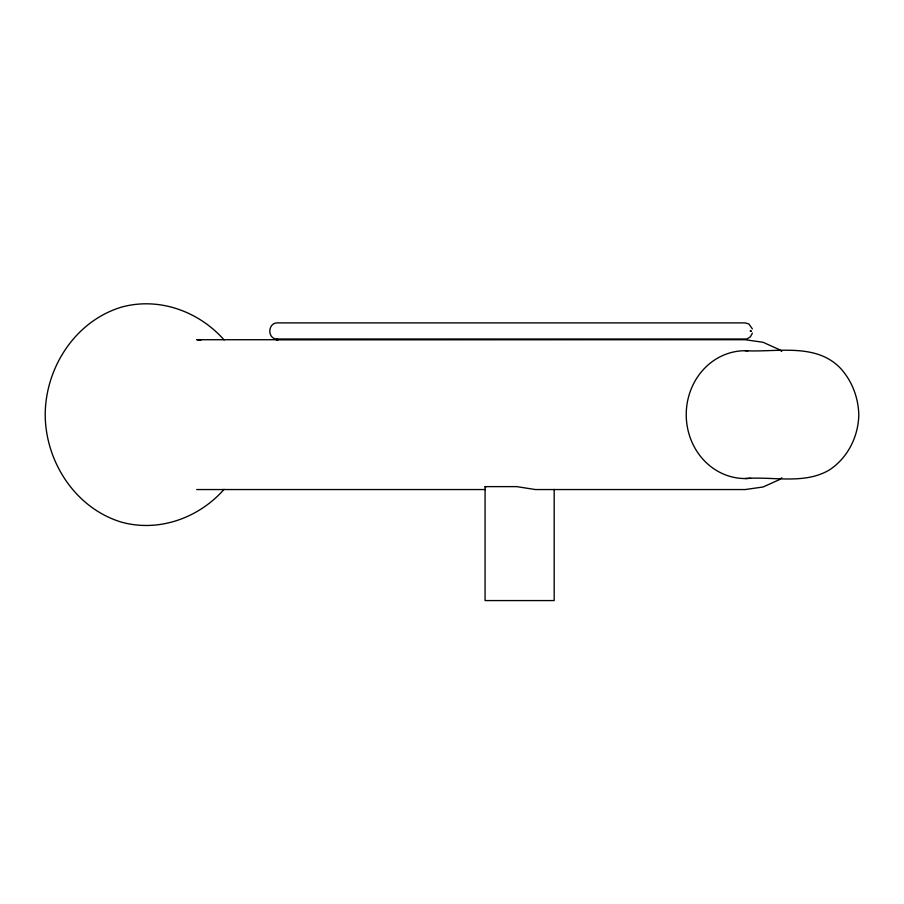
<?xml version="1.0" encoding="UTF-8"?>
<svg xmlns="http://www.w3.org/2000/svg" width="904" height="904" viewBox="0 0 904 904"><rect width="100%" height="100%" fill="white"/><g stroke="black" fill="none" stroke-linecap="round" stroke-linejoin="round"><path stroke-width="1.36" d="M752.388 333.124L750.444 336.763L747.088 338.864M224.113 489.324C198.812 518.071 158.607 532.558 121.181 522.06C75.258 508.014 45.426 461.741 45.2 414.642C45.426 367.544 75.258 321.259 121.181 307.224C158.607 296.715 198.812 311.213 224.113 339.949M781.723 477.82L779.677 479.515L763.032 486.996L745.156 489.55L535.462 489.55L516.738 486.623L485.075 486.623L485.075 600.572L554.186 600.572L554.186 489.437M278.138 339.859L276.308 339.847L745.156 339.723L763.032 342.277L779.677 349.758L781.723 351.464M746.116 339L276.195 339L277.166 339.136M277.166 339.723L196.722 339.723L200.846 340.311M745.156 350.718C777.225 352.503 817.013 342.164 841.545 369.442C852.449 382.019 858.337 398.054 858.8 414.642C858.427 436.508 847.794 457.876 829.341 469.99C803.848 484.928 772.999 476.182 745.156 478.555M196.722 489.55L485.482 489.55M275.234 338.864C267.042 336.661 268.522 322.864 277.166 322.897L745.156 322.897L748.896 323.982L752.388 328.92M485.075 486.623L485.923 486.996M750.738 478.261A63.913 58.918 90 0 1 686.249 416.168A63.913 58.918 90 0 1 747.936 350.797M750.309 330.887L751.247 331.158L750.309 330.887"/></g></svg>
